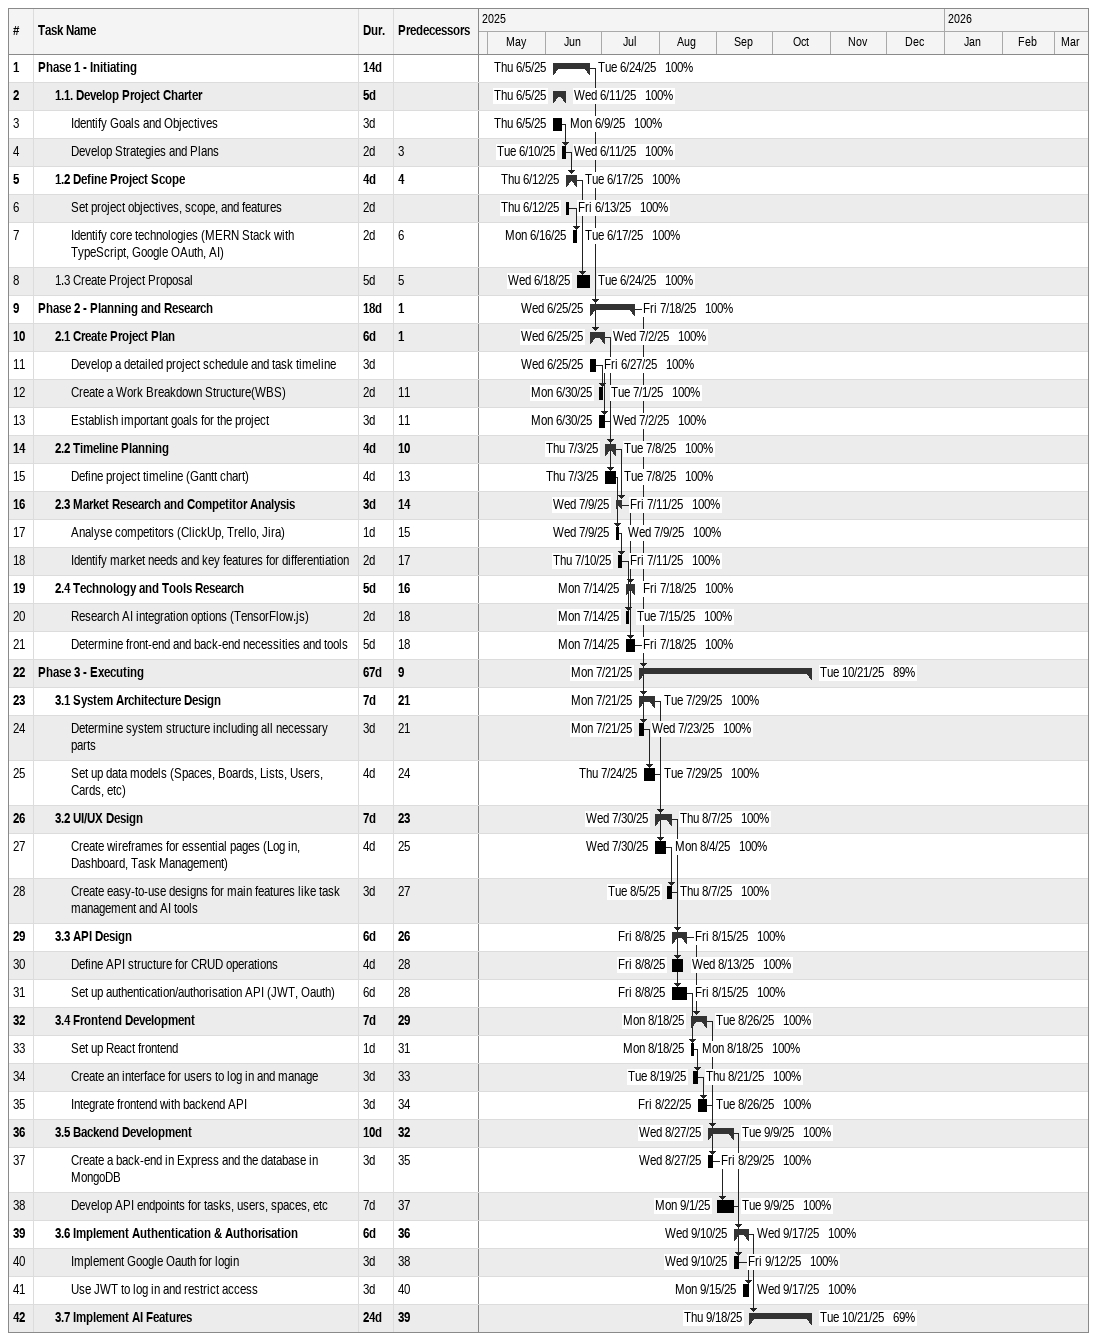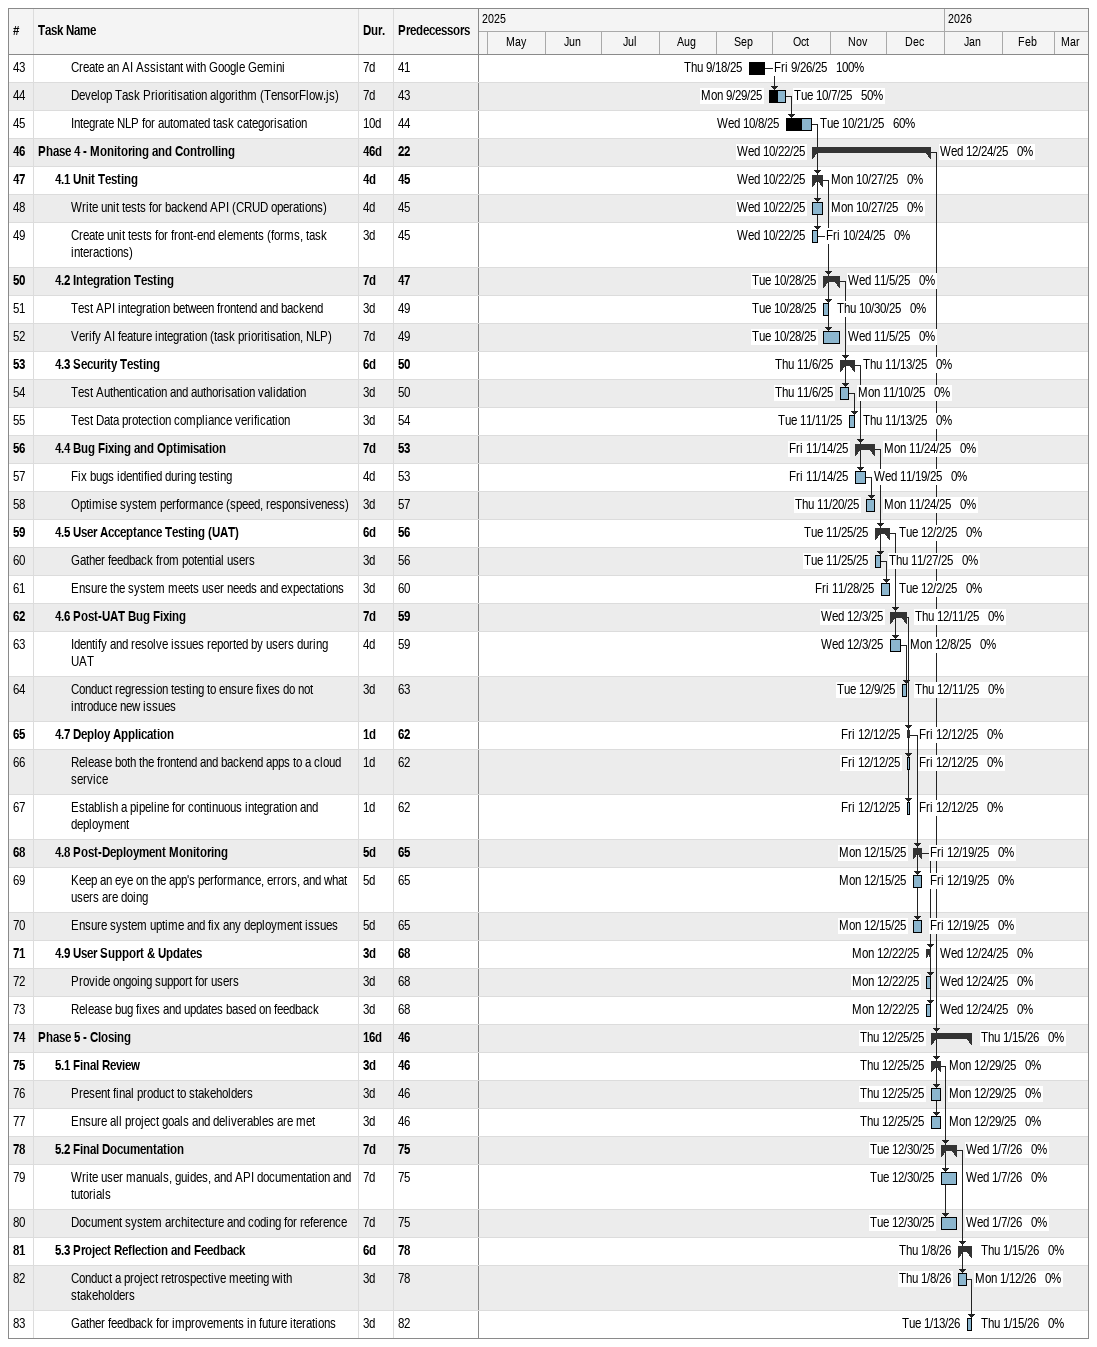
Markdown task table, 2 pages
| ID | Level | Task | Duration | Start | Finish | Predecessors | % complete |
|---|---|---|---|---|---|---|---|
| 1 | 1 | **Phase 1 - Initiating** | 14d | 2025-06-05 | 2025-06-24 |  | 100 |
| 2 | 2 | **1.1. Develop Project Charter** | 5d | 2025-06-05 | 2025-06-11 |  | 100 |
| 3 | 3 | Identify Goals and Objectives | 3d | 2025-06-05 | 2025-06-09 |  | 100 |
| 4 | 3 | Develop Strategies and Plans | 2d | 2025-06-10 | 2025-06-11 | 3 | 100 |
| 5 | 2 | **1.2 Define Project Scope** | 4d | 2025-06-12 | 2025-06-17 | 4 | 100 |
| 6 | 3 | Set project objectives, scope, and features | 2d | 2025-06-12 | 2025-06-13 |  | 100 |
| 7 | 3 | Identify core technologies (MERN Stack with TypeScript, Google OAuth, AI) | 2d | 2025-06-16 | 2025-06-17 | 6 | 100 |
| 8 | 2 | 1.3 Create Project Proposal | 5d | 2025-06-18 | 2025-06-24 | 5 | 100 |
| 9 | 1 | **Phase 2 - Planning and Research** | 18d | 2025-06-25 | 2025-07-18 | 1 | 100 |
| 10 | 2 | **2.1 Create Project Plan** | 6d | 2025-06-25 | 2025-07-02 | 1 | 100 |
| 11 | 3 | Develop a detailed project schedule and task timeline | 3d | 2025-06-25 | 2025-06-27 |  | 100 |
| 12 | 3 | Create a Work Breakdown Structure(WBS) | 2d | 2025-06-30 | 2025-07-01 | 11 | 100 |
| 13 | 3 | Establish important goals for the project | 3d | 2025-06-30 | 2025-07-02 | 11 | 100 |
| 14 | 2 | **2.2 Timeline Planning** | 4d | 2025-07-03 | 2025-07-08 | 10 | 100 |
| 15 | 3 | Define project timeline (Gantt chart) | 4d | 2025-07-03 | 2025-07-08 | 13 | 100 |
| 16 | 2 | **2.3 Market Research and Competitor Analysis** | 3d | 2025-07-09 | 2025-07-11 | 14 | 100 |
| 17 | 3 | Analyse competitors (ClickUp, Trello, Jira) | 1d | 2025-07-09 | 2025-07-09 | 15 | 100 |
| 18 | 3 | Identify market needs and key features for differentiation | 2d | 2025-07-10 | 2025-07-11 | 17 | 100 |
| 19 | 2 | **2.4 Technology and Tools Research** | 5d | 2025-07-14 | 2025-07-18 | 16 | 100 |
| 20 | 3 | Research AI integration options (TensorFlow.js) | 2d | 2025-07-14 | 2025-07-15 | 18 | 100 |
| 21 | 3 | Determine front-end and back-end necessities and tools | 5d | 2025-07-14 | 2025-07-18 | 18 | 100 |
| 22 | 1 | **Phase 3 - Executing** | 67d | 2025-07-21 | 2025-10-21 | 9 | 89 |
| 23 | 2 | **3.1 System Architecture Design** | 7d | 2025-07-21 | 2025-07-29 | 21 | 100 |
| 24 | 3 | Determine system structure including all necessary parts | 3d | 2025-07-21 | 2025-07-23 | 21 | 100 |
| 25 | 3 | Set up data models (Spaces, Boards, Lists, Users, Cards, etc) | 4d | 2025-07-24 | 2025-07-29 | 24 | 100 |
| 26 | 2 | **3.2 UI/UX Design** | 7d | 2025-07-30 | 2025-08-07 | 23 | 100 |
| 27 | 3 | Create wireframes for essential pages (Log in, Dashboard, Task Management) | 4d | 2025-07-30 | 2025-08-04 | 25 | 100 |
| 28 | 3 | Create easy-to-use designs for main features like task management and AI tools | 3d | 2025-08-05 | 2025-08-07 | 27 | 100 |
| 29 | 2 | **3.3 API Design** | 6d | 2025-08-08 | 2025-08-15 | 26 | 100 |
| 30 | 3 | Define API structure for CRUD operations | 4d | 2025-08-08 | 2025-08-13 | 28 | 100 |
| 31 | 3 | Set up authentication/authorisation API (JWT, Oauth) | 6d | 2025-08-08 | 2025-08-15 | 28 | 100 |
| 32 | 2 | **3.4 Frontend Development** | 7d | 2025-08-18 | 2025-08-26 | 29 | 100 |
| 33 | 3 | Set up React frontend | 1d | 2025-08-18 | 2025-08-18 | 31 | 100 |
| 34 | 3 | Create an interface for users to log in and manage | 3d | 2025-08-19 | 2025-08-21 | 33 | 100 |
| 35 | 3 | Integrate frontend with backend API | 3d | 2025-08-22 | 2025-08-26 | 34 | 100 |
| 36 | 2 | **3.5 Backend Development** | 10d | 2025-08-27 | 2025-09-09 | 32 | 100 |
| 37 | 3 | Create a back-end in Express and the database in MongoDB | 3d | 2025-08-27 | 2025-08-29 | 35 | 100 |
| 38 | 3 | Develop API endpoints for tasks, users, spaces, etc | 7d | 2025-09-01 | 2025-09-09 | 37 | 100 |
| 39 | 2 | **3.6 Implement Authentication & Authorisation** | 6d | 2025-09-10 | 2025-09-17 | 36 | 100 |
| 40 | 3 | Implement Google Oauth for login | 3d | 2025-09-10 | 2025-09-12 | 38 | 100 |
| 41 | 3 | Use JWT to log in and restrict access | 3d | 2025-09-15 | 2025-09-17 | 40 | 100 |
| 42 | 2 | **3.7 Implement AI Features** | 24d | 2025-09-18 | 2025-10-21 | 39 | 69 |
| 43 | 3 | Create an AI Assistant with Google Gemini | 7d | 2025-09-18 | 2025-09-26 | 41 | 100 |
| 44 | 3 | Develop Task Prioritisation algorithm (TensorFlow.js) | 7d | 2025-09-29 | 2025-10-07 | 43 | 50 |
| 45 | 3 | Integrate NLP for automated task categorisation | 10d | 2025-10-08 | 2025-10-21 | 44 | 60 |
| 46 | 1 | **Phase 4 - Monitoring and Controlling** | 46d | 2025-10-22 | 2025-12-24 | 22 | 0 |
| 47 | 2 | **4.1 Unit Testing** | 4d | 2025-10-22 | 2025-10-27 | 45 | 0 |
| 48 | 3 | Write unit tests for backend API (CRUD operations) | 4d | 2025-10-22 | 2025-10-27 | 45 | 0 |
| 49 | 3 | Create unit tests for front-end elements (forms, task interactions) | 3d | 2025-10-22 | 2025-10-24 | 45 | 0 |
| 50 | 2 | **4.2 Integration Testing** | 7d | 2025-10-28 | 2025-11-05 | 47 | 0 |
| 51 | 3 | Test API integration between frontend and backend | 3d | 2025-10-28 | 2025-10-30 | 49 | 0 |
| 52 | 3 | Verify AI feature integration (task prioritisation, NLP) | 7d | 2025-10-28 | 2025-11-05 | 49 | 0 |
| 53 | 2 | **4.3 Security Testing** | 6d | 2025-11-06 | 2025-11-13 | 50 | 0 |
| 54 | 3 | Test Authentication and authorisation validation | 3d | 2025-11-06 | 2025-11-10 | 50 | 0 |
| 55 | 3 | Test Data protection compliance verification | 3d | 2025-11-11 | 2025-11-13 | 54 | 0 |
| 56 | 2 | **4.4 Bug Fixing and Optimisation** | 7d | 2025-11-14 | 2025-11-24 | 53 | 0 |
| 57 | 3 | Fix bugs identified during testing | 4d | 2025-11-14 | 2025-11-19 | 53 | 0 |
| 58 | 3 | Optimise system performance (speed, responsiveness) | 3d | 2025-11-20 | 2025-11-24 | 57 | 0 |
| 59 | 2 | **4.5 User Acceptance Testing (UAT)** | 6d | 2025-11-25 | 2025-12-02 | 56 | 0 |
| 60 | 3 | Gather feedback from potential users | 3d | 2025-11-25 | 2025-11-27 | 56 | 0 |
| 61 | 3 | Ensure the system meets user needs and expectations | 3d | 2025-11-28 | 2025-12-02 | 60 | 0 |
| 62 | 2 | **4.6 Post-UAT Bug Fixing** | 7d | 2025-12-03 | 2025-12-11 | 59 | 0 |
| 63 | 3 | Identify and resolve issues reported by users during UAT | 4d | 2025-12-03 | 2025-12-08 | 59 | 0 |
| 64 | 3 | Conduct regression testing to ensure fixes do not introduce new issues | 3d | 2025-12-09 | 2025-12-11 | 63 | 0 |
| 65 | 2 | **4.7 Deploy Application** | 1d | 2025-12-12 | 2025-12-12 | 62 | 0 |
| 66 | 3 | Release both the frontend and backend apps to a cloud service | 1d | 2025-12-12 | 2025-12-12 | 62 | 0 |
| 67 | 3 | Establish a pipeline for continuous integration and deployment | 1d | 2025-12-12 | 2025-12-12 | 62 | 0 |
| 68 | 2 | **4.8 Post-Deployment Monitoring** | 5d | 2025-12-15 | 2025-12-19 | 65 | 0 |
| 69 | 3 | Keep an eye on the app's performance, errors, and what users are doing | 5d | 2025-12-15 | 2025-12-19 | 65 | 0 |
| 70 | 3 | Ensure system uptime and fix any deployment issues | 5d | 2025-12-15 | 2025-12-19 | 65 | 0 |
| 71 | 2 | **4.9 User Support & Updates** | 3d | 2025-12-22 | 2025-12-24 | 68 | 0 |
| 72 | 3 | Provide ongoing support for users | 3d | 2025-12-22 | 2025-12-24 | 68 | 0 |
| 73 | 3 | Release bug fixes and updates based on feedback | 3d | 2025-12-22 | 2025-12-24 | 68 | 0 |
| 74 | 1 | **Phase 5 - Closing** | 16d | 2025-12-25 | 2026-01-15 | 46 | 0 |
| 75 | 2 | **5.1 Final Review** | 3d | 2025-12-25 | 2025-12-29 | 46 | 0 |
| 76 | 3 | Present final product to stakeholders | 3d | 2025-12-25 | 2025-12-29 | 46 | 0 |
| 77 | 3 | Ensure all project goals and deliverables are met | 3d | 2025-12-25 | 2025-12-29 | 46 | 0 |
| 78 | 2 | **5.2 Final Documentation** | 7d | 2025-12-30 | 2026-01-07 | 75 | 0 |
| 79 | 3 | Write user manuals, guides, and API documentation and tutorials | 7d | 2025-12-30 | 2026-01-07 | 75 | 0 |
| 80 | 3 | Document system architecture and coding for reference | 7d | 2025-12-30 | 2026-01-07 | 75 | 0 |
| 81 | 2 | **5.3 Project Reflection and Feedback** | 6d | 2026-01-08 | 2026-01-15 | 78 | 0 |
| 82 | 3 | Conduct a project retrospective meeting with stakeholders | 3d | 2026-01-08 | 2026-01-12 | 78 | 0 |
| 83 | 3 | Gather feedback for improvements in future iterations | 3d | 2026-01-13 | 2026-01-15 | 82 | 0 |
